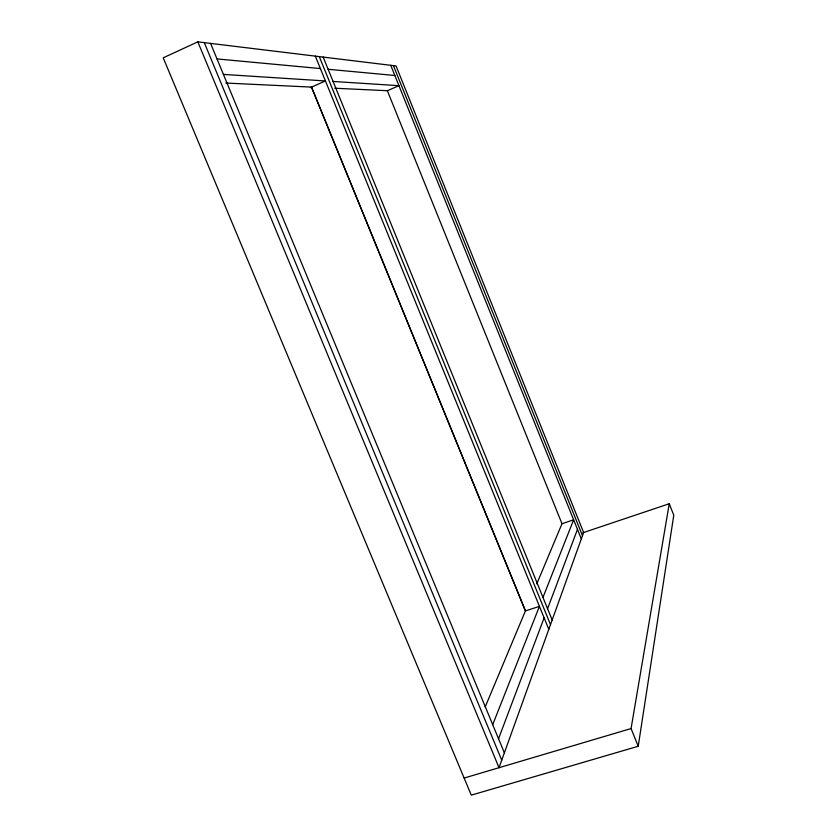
<?xml version="1.0" encoding="UTF-8"?>
<svg xmlns="http://www.w3.org/2000/svg" width="837" height="837" viewBox="0 0 837 837"><rect width="100%" height="100%" fill="white"/><g stroke="black" fill="none" stroke-linecap="round" stroke-linejoin="round"><path stroke-width="1.26" d="M197.825 41.85L499.019 767.707L583.63 532.51L396.058 65.945L197.825 41.85L163.215 57.816L471.273 795.15L638.223 746.259L673.785 515.236L669.244 503.748L582.939 532.74M638.223 746.259L631.067 728.556L669.244 503.748M498.549 738.757L544.123 617.863M547.565 608.719L577.478 529.361M492.711 724.654L539.436 606.365L525.458 610.895L311.531 87.1L225.833 83.051M542.972 597.419L573.627 519.798L561.993 523.742L536.789 583.86M485.157 707.045L525.416 610.916L311.479 87.121M310.412 87.603L325.436 80.959L223.427 74.409M334.748 88.23L387.353 90.71L398.956 85.677L333.084 81.451M464.127 778.054L631.067 728.556M217.013 58.925L320.393 68.561M328.125 69.272L394.855 75.497M210.579 43.398L504.376 752.829M204.28 42.635L501.729 760.184M323.176 57.083L552.158 619.997M319.284 56.613L550.495 624.632M315.329 56.131L548.8 629.34M393.432 65.631L582.479 535.69M390.753 65.307L581.317 538.913M387.353 90.71L561.993 523.742"/></g></svg>
